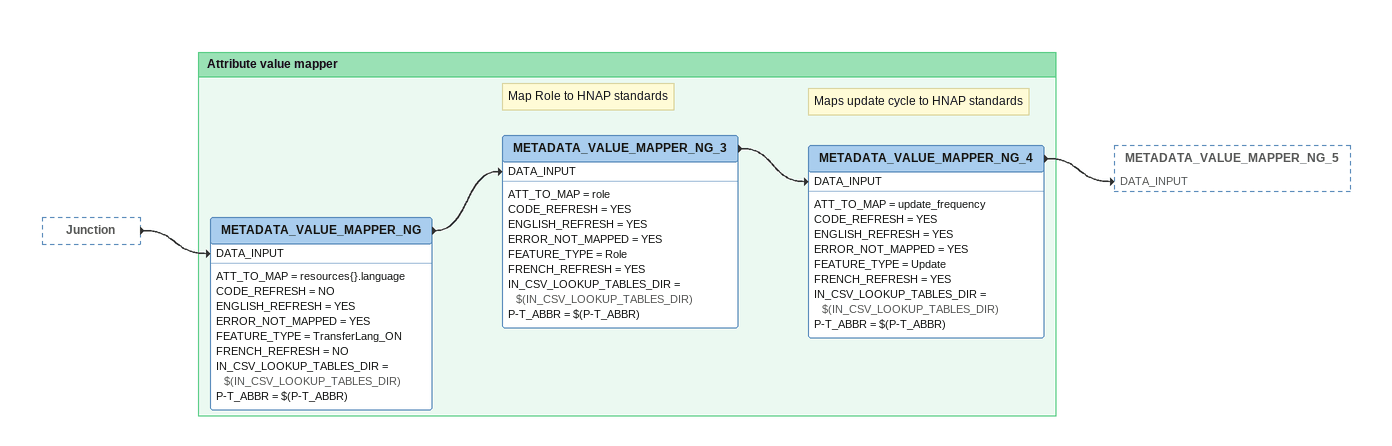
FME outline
Junction [outside]
    -> METADATA_VALUE_MAPPER_NG [DATA_INPUT]

Bookmark: Attribute value mapper
METADATA_VALUE_MAPPER_NG
    ATT_TO_MAP = resources{}.language
    CODE_REFRESH = NO
    ENGLISH_REFRESH = YES
    ERROR_NOT_MAPPED = YES
    FEATURE_TYPE = TransferLang_ON
    FRENCH_REFRESH = NO
    IN_CSV_LOOKUP_TABLES_DIR = $(IN_CSV_LOOKUP_TABLES_DIR)
    P-T_ABBR = $(P-T_ABBR)
    -> METADATA_VALUE_MAPPER_NG_3 [DATA_INPUT]
Note: Map Role to HNAP standards
METADATA_VALUE_MAPPER_NG_3
    ATT_TO_MAP = role
    CODE_REFRESH = YES
    ENGLISH_REFRESH = YES
    ERROR_NOT_MAPPED = YES
    FEATURE_TYPE = Role
    FRENCH_REFRESH = YES
    IN_CSV_LOOKUP_TABLES_DIR = $(IN_CSV_LOOKUP_TABLES_DIR)
    P-T_ABBR = $(P-T_ABBR)
    -> METADATA_VALUE_MAPPER_NG_4 [DATA_INPUT]
Note: Maps update cycle to HNAP standards
METADATA_VALUE_MAPPER_NG_4
    ATT_TO_MAP = update_frequency
    CODE_REFRESH = YES
    ENGLISH_REFRESH = YES
    ERROR_NOT_MAPPED = YES
    FEATURE_TYPE = Update
    FRENCH_REFRESH = YES
    IN_CSV_LOOKUP_TABLES_DIR = $(IN_CSV_LOOKUP_TABLES_DIR)
    P-T_ABBR = $(P-T_ABBR)
    -> METADATA_VALUE_MAPPER_NG_5 [DATA_INPUT]
